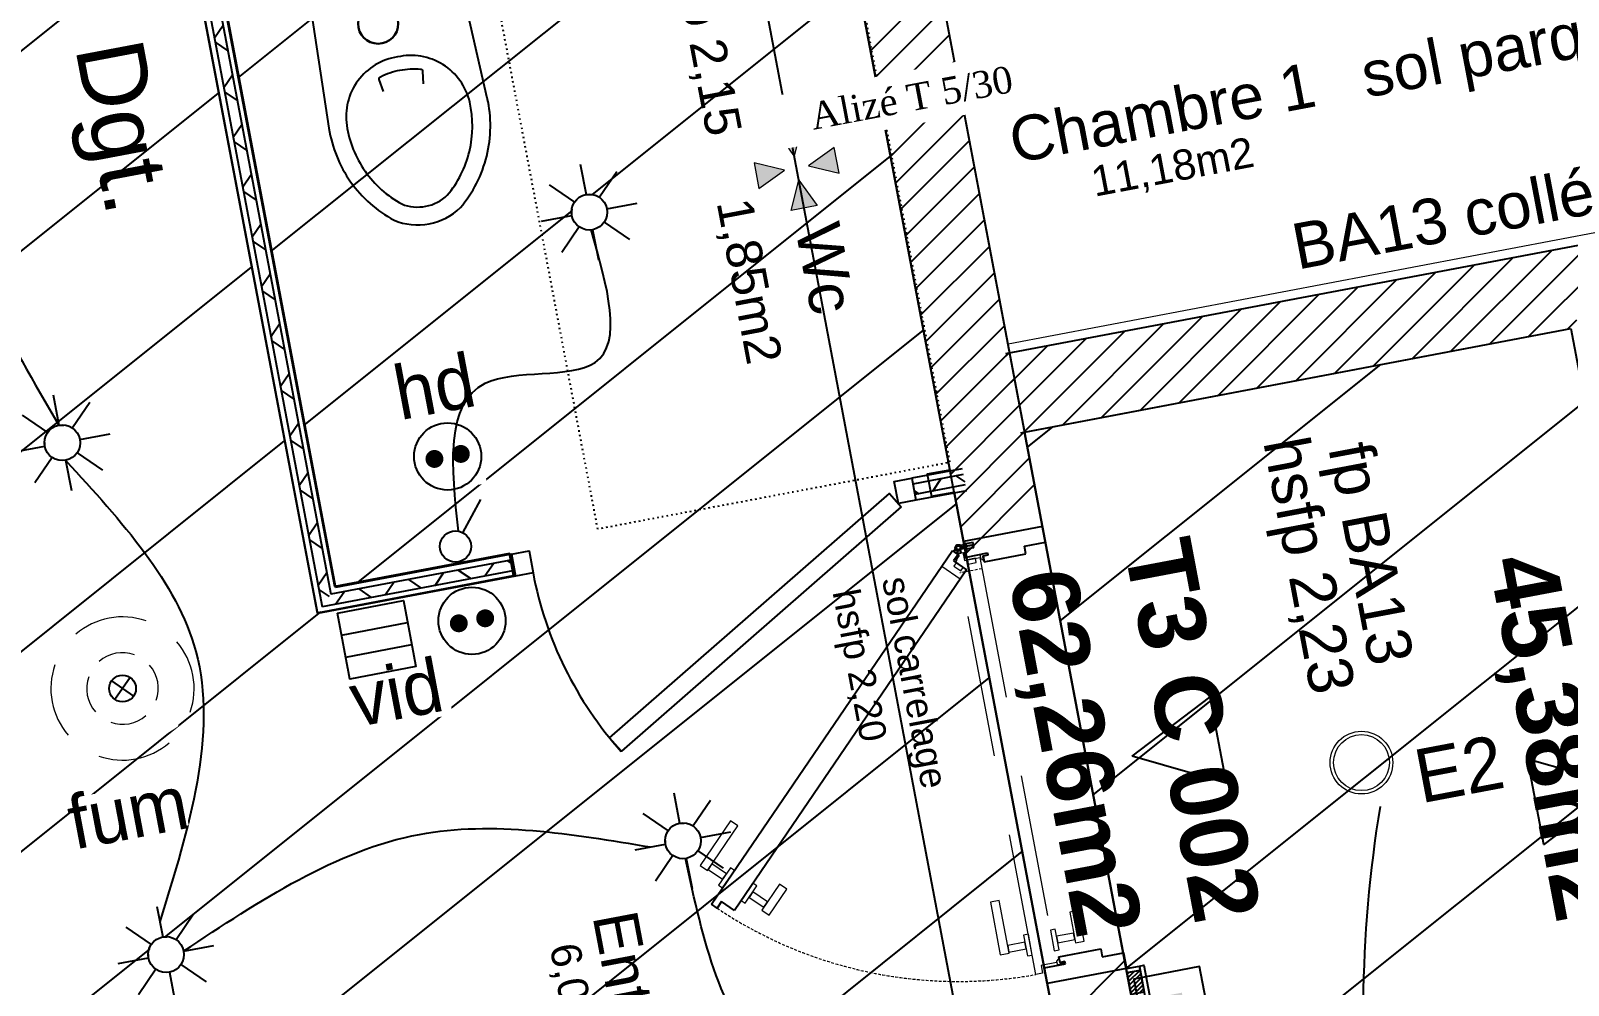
# Model space of a CAD drawing. Header units: centimetres. Extents: x 197412 to 267601, y -375791 to -305433.
# Drawn here: x 212352 to 215787, y -326434 to -324302 of the extents above; entities that cross this region are included whole.
import ezdxf

# ---------------------------------------------------------------- set-up
doc = ezdxf.new("R2010")
doc.units = ezdxf.units.CM
doc.linetypes.add('Style de ligne -16', pattern=[0.192476, 0.123031, -0.069444])
doc.linetypes.add('Style de ligne -5', pattern=[0.20828, 0.069425, -0.138855])
doc.layers.add('3-BAT C-Niveau 0', color=250, linetype='Continuous')
doc.layers.add('prlm-VMC', color=62, linetype='Continuous')
for name, color, linetype, lineweight in [('prlm-ELEC-CFA', 1, 'Continuous', 25), ('prlm-ELEC-CFO', 1, 'Continuous', 25), ('prlm-ELEC-SSI', 6, 'Continuous', 25)]:
    doc.layers.add(name, color=color, linetype=linetype, lineweight=lineweight)
doc.styles.add('Geneva (bold)', font='arialbd.ttf')
doc.styles.add('Helvetica', font='arial.ttf')
doc.styles.add('prlm-elec-cfa', font='comic.ttf', dxfattribs={"height": 12})
doc.styles.add('prlm-elec-cfo', font='comic.ttf', dxfattribs={"height": 12})
doc.styles.add('prlm-elec-ssi', font='comic.ttf', dxfattribs={"height": 12})
doc.styles.add('prlm-vmc', font='pala.ttf', dxfattribs={"height": 14})
pattern_1 = [(218.65981, (82441.66, 127994.64), (-199.24783, 287.75041), [])]
pattern_2 = [(45, (0, 0), (0, -1), [])]

# ---------------------------------------------------------------- blocks, each defined once
blk = doc.blocks.new('Groupe-449-1')
at = {"linetype": 'Continuous'}
h = blk.add_hatch(dxfattribs=at)
h.set_pattern_fill('BOIS 45', color=256, style=0, pattern_type=2)
h.set_pattern_definition(pattern_2)
h.paths.add_polyline_path([(13236.84, -45444.9), (13235.91, -45439.99), (13238.85, -45439.43), (13239.79, -45444.34)])
h = blk.add_hatch(dxfattribs=at)
h.set_pattern_fill('BOIS 45', color=256, style=0, pattern_type=2)
h.set_pattern_definition(pattern_2)
h.paths.add_polyline_path([(13248.04, -45504.08), (13247.11, -45499.16), (13250.06, -45498.6), (13250.99, -45503.52)])
at = {"linetype": 'Continuous', "flags": 128}
for points in [[(13235.98, -45440.07), (13235.79, -45439.09), (13238.69, -45438.54), (13238.87, -45439.53)], [(13236.84, -45444.9), (13235.91, -45439.99), (13238.85, -45439.43), (13239.79, -45444.34)], [(13252.16, -45504.31), (13251.18, -45504.5), (13238.69, -45438.54), (13239.67, -45438.36)], [(13248.04, -45504.08), (13247.11, -45499.16), (13250.06, -45498.6), (13250.99, -45503.52)], [(13248.29, -45505.05), (13248.1, -45504.07), (13250.99, -45503.52), (13251.18, -45504.5)]]:
    blk.add_lwpolyline(points, close=True, dxfattribs=at)
blk = doc.blocks.new('xi.lumE')
at = {"layer": 'prlm-ELEC-CFO', "color": 0, "linetype": 'ByBlock', "lineweight": 13}
for radius in [7, 6.25]:
    blk.add_circle((0, 0), radius, dxfattribs=at)
blk = doc.blocks.new('xi.PCHD')
at = {"color": 0, "lineweight": 5}
blk.add_wipeout([(-7.5, -7.5), (7.5, -7.5), (7.5, 7.5), (-7.5, 7.5)], dxfattribs=at).dxf.layer = 'prlm-ELEC-CFO'
at = {"layer": 'prlm-ELEC-CFO', "color": 0, "linetype": 'ByBlock', "lineweight": 5, "const_width": 2}
for points in [[(-4, 0, 1), (-2, 0, 1)], [(2, 0, 1), (4, 0, 1)]]:
    blk.add_lwpolyline(points, format="xyb", close=True, dxfattribs=at)
at = {"layer": 'prlm-ELEC-CFO', "color": 0, "linetype": 'ByBlock', "lineweight": -2}
blk.add_circle((0, 0), 7.5, dxfattribs=at)
blk = doc.blocks.new('xi.SA')
at = {"layer": 'prlm-ELEC-CFO', "color": 0}
blk.add_lwpolyline([(0.2, -1.28), (5.5, 5.28)], dxfattribs=at)
blk.add_circle((-2, -4), 3.5, dxfattribs=at)
blk = doc.blocks.new('xi.SPOT')
at = {"color": 0, "lineweight": 5}
blk.add_wipeout([(-4, 0), (-2.83, -2.83), (0, -4), (2.83, -2.83), (4, 0), (2.83, 2.83), (0, 4), (-2.83, 2.83)], dxfattribs=at).dxf.layer = 'prlm-ELEC-CFO'
at = {"layer": 'prlm-ELEC-CFO', "color": 0, "linetype": 'ByBlock', "lineweight": -2, "flags": 128}
for points in [[(0, 10.88), (0, 4)], [(-7.69, 7.69), (-2.83, 2.83)], [(7.69, 7.69), (2.83, 2.83)], [(-10.88, 0), (-4, 0)], [(4, 0), (10.88, 0)], [(-2.83, -2.83), (-7.69, -7.69)], [(2.83, -2.83), (7.69, -7.69)], [(0, -4), (0, -10.88)]]:
    blk.add_lwpolyline(points, dxfattribs=at)
at = {"layer": 'prlm-ELEC-CFO', "color": 0, "linetype": 'ByBlock', "lineweight": -2}
blk.add_circle((0, 0), 4, dxfattribs=at)
blk = doc.blocks.new('xi.PC')
at = {"color": 0, "lineweight": 5}
blk.add_wipeout([(-7.5, -7.5), (7.5, -7.5), (7.5, 7.5), (-7.5, 7.5)], dxfattribs=at).dxf.layer = 'prlm-ELEC-CFO'
at = {"layer": 'prlm-ELEC-CFO', "color": 0, "linetype": 'ByBlock', "lineweight": 5, "const_width": 2}
for points in [[(-4, 0, 1), (-2, 0, 1)], [(2, 0, 1), (4, 0, 1)]]:
    blk.add_lwpolyline(points, format="xyb", close=True, dxfattribs=at)
at = {"layer": 'prlm-ELEC-CFO', "color": 0, "linetype": 'ByBlock', "lineweight": -2}
blk.add_circle((0, 0), 7.5, dxfattribs=at)
blk = doc.blocks.new('xi.BSO')
at = {"layer": 'prlm-ELEC-CFO', "lineweight": 5}
blk.add_hatch(color=0, dxfattribs=at).paths.add_polyline_path([(-2.5, -2.5), (2.5, -2.5), (2.5, 2.5), (-2.5, 2.5)])
at = {"layer": 'prlm-ELEC-CFO', "color": 0, "flags": 128}
blk.add_lwpolyline([(-7.5, -7.5), (7.5, -7.5), (7.5, 7.5), (-7.5, 7.5)], close=True, dxfattribs=at)
blk = doc.blocks.new('xi.fum')
at = {"color": 0}
blk.add_wipeout([(-10.61, -10.61), (-15, 0), (-10.61, 10.61), (0, 15), (10.61, 10.61), (15, 0), (10.61, -10.61), (0, -15)], dxfattribs=at).dxf.layer = 'prlm-ELEC-SSI'
at = {"layer": 'prlm-ELEC-SSI', "color": 0}
for points in [[(-2.12, 2.12), (2.12, -2.12)], [(2.12, 2.12), (-2.12, -2.12)]]:
    blk.add_lwpolyline(points, dxfattribs=at)
blk.add_circle((0, 0), 3, dxfattribs=at)
at = {"layer": 'prlm-ELEC-SSI', "color": 0, "lineweight": 13}
for radius, start, end in [(16, 60, 120), (16, 150, 210), (8, 60, 120), (16, 330, 30), (8, 150, 210), (8, 330, 30), (8, 240, 300), (16, 240, 300)]:
    blk.add_arc((0, 0), radius, start, end, dxfattribs=at)
blk = doc.blocks.new('xi.bep')
at = {"layer": 'prlm-VMC', "linetype": 'ByBlock', "lineweight": 5}
h = blk.add_hatch(color=0, dxfattribs=at)
h.paths.add_polyline_path([(0, 2.74), (2.92, 9.1), (-2.92, 9.1)])
h.paths.add_polyline_path([(9.1, -2.92), (9.1, 2.92), (2.74, 0)])
h.paths.add_polyline_path([(2.92, -9.1), (0, -2.74), (-2.92, -9.1)])
h.paths.add_polyline_path([(-9.1, -2.92), (-2.74, 0), (-9.1, 2.92)])
at = {"layer": 'prlm-VMC', "color": 0, "linetype": 'ByBlock', "lineweight": 5, "flags": 128}
for points in [[(2.92, 9.1), (-2.92, 9.1), (0, 2.74)], [(-9.1, -2.92), (-9.1, 2.92), (-2.74, 0)], [(9.1, 2.92), (9.1, -2.92), (2.74, 0)], [(-2.92, -9.1), (2.92, -9.1), (0, -2.74)]]:
    blk.add_lwpolyline(points, close=True, dxfattribs=at)
blk = doc.blocks.new('xi.VID')
at = {"layer": 'prlm-ELEC-CFA', "color": 0, "linetype": 'ByBlock', "lineweight": -2, "flags": 128}
blk.add_lwpolyline([(-7.5, 7.5), (7.5, 7.5), (7.5, -7.5), (-7.5, -7.5)], close=True, dxfattribs=at)
at = {"layer": 'prlm-ELEC-CFA', "color": 0}
for points in [[(-7.5, 2.5), (7.5, 2.5)], [(-7.5, -2.5), (7.5, -2.5)]]:
    blk.add_lwpolyline(points, dxfattribs=at)

msp = doc.modelspace()

# ---------------------------------------------------------------- hatches: boundary and pattern name
at = {"linetype": 'Continuous'}
h = msp.add_hatch(dxfattribs=at)
h.set_pattern_fill('02_ISOLANT', color=256, scale=10, angle=-79.2719, style=0, pattern_type=2)
h.set_pattern_definition([(325.728125, (82441.66, 127994.64), (45.049638, 66.109985), []), (55.728125, (82441.66, 127994.64), (66.109985, -45.049638), [])])
h.paths.add_polyline_path([(212698.8, -323850.4), (212668.9, -323821.9), (213003.6, -325588.2), (213022.7, -325560.2)])
h = msp.add_hatch(dxfattribs=at)
h.set_pattern_fill('02_ISOLANT', color=256, scale=10, angle=-169.2764, style=0, pattern_type=2)
h.set_pattern_definition([(235.723595, (82441.66, 127994.64), (66.106423, -45.054865), []), (325.723595, (82441.66, 127994.64), (-45.054865, -66.106423), [])])
h.paths.add_polyline_path([(214439.9, -325316.2), (214435.4, -325292.7), (214322.7, -325314), (214327.2, -325337.6)])
h = msp.add_hatch(dxfattribs=at)
h.set_pattern_fill('02_ISOLANT', color=256, scale=10, angle=-169.2764, style=0, pattern_type=2)
h.set_pattern_definition([(235.723595, (82441.66, 127994.64), (66.106423, -45.054865), []), (325.723595, (82441.66, 127994.64), (-45.054865, -66.106423), [])])
h.paths.add_polyline_path([(213433.1, -325506.9), (213428.6, -325483.3), (213022.7, -325560.2), (213003.6, -325588.2)])
at = {"layer": '3-BAT C-Niveau 0'}
h = msp.add_hatch(dxfattribs=at)
h.set_pattern_fill('BA 13', color=9, scale=10, style=0, pattern_type=2)
h.set_pattern_definition(pattern_1)
h.paths.add_polyline_path([(211203.2, -325402.1), (211212.5, -325451.3), (211525.6, -325392), (211637.1, -325980.6), (210821.9, -326135.8), (210577.7, -324846.1), (211787.2, -324617), (211591.9, -323585.6), (212574.7, -323399.5), (212991.9, -325601.4), (213430.9, -325518.2), (213421.6, -325469.1), (213031.7, -325542.9), (212786.1, -324247), (214160.1, -323986.8), (214405.5, -325282.8), (214355, -325292.3), (214364.3, -325341.4), (214414.9, -325331.9), (215077.6, -328831.6), (212671.7, -329287.5), (211911.4, -325268)])
h = msp.add_hatch(dxfattribs=at)
h.set_pattern_fill('MURS MACONNERIE-2', color=256, scale=10, style=0, pattern_type=2)
h.set_pattern_definition([(45, (82627.55, 127994.637), (-31.2347524, 39.0434405), [])])
h.paths.add_polyline_path([(214530.1, -325022.7), (214563.6, -325199.6), (215792.3, -324966.9), (215935.6, -324756.6)])
h = msp.add_hatch(dxfattribs=at)
h.set_pattern_fill('BA 13', color=6, scale=10, style=0, pattern_type=2)
h.set_pattern_definition(pattern_1)
h.paths.add_polyline_path([(215792.3, -324966.9), (216143.6, -326822.4), (214923.6, -327053.5), (214572.2, -325198)])

# ---------------------------------------------------------------- linework, layer by layer
at = {"linetype": 'Continuous', "lineweight": 25}
for p, q in [((212652.8, -323806.4), (212993.2, -325603.4)), ((212714.9, -323865.9), (213033.1, -325545)), ((214433, -325279.9), (214320.3, -325301.2)), ((214320.3, -325301.2), (214329.6, -325350.4)), ((214442.3, -325329), (214329.6, -325350.4)), ((213426.2, -325470.6), (213033.1, -325545)), ((213426.2, -325470.6), (213435.5, -325519.7)), ((213435.5, -325519.7), (212993.2, -325603.4))]:
    msp.add_line(p, q, dxfattribs=at)
at = {"linetype": 'Continuous'}
for p, q in [((212668.9, -323821.9), (213003.6, -325588.2)), ((212668.9, -323821.9), (213003.6, -325588.2)), ((212698.8, -323850.4), (213022.7, -325560.2)), ((212698.8, -323850.4), (213022.7, -325560.2)), ((212714.9, -323865.9), (213033.1, -325545)), ((214435.4, -325292.7), (214322.7, -325314)), ((214435.4, -325292.7), (214322.7, -325314)), ((214439.9, -325316.2), (214327.2, -325337.6)), ((214439.9, -325316.2), (214327.2, -325337.6)), ((214442.3, -325329), (214329.6, -325350.4)), ((214612.6, -325408.6), (214435.7, -325442.1)), ((214619.2, -325443.6), (214612.6, -325408.6)), ((214441.5, -325453.2), (214432.9, -325454.8)), ((214435.7, -325442.1), (214442.3, -325477.1)), ((214440.2, -325446.2), (214436.6, -325446.9)), ((214436.6, -325446.9), (214440.4, -325466.7)), ((214444, -325466), (214440.2, -325446.2)), ((214457.1, -325444.4), (214440.5, -325447.6)), ((214440.5, -325447.6), (214441.5, -325453.2)), ((214441.5, -325453.2), (214458.2, -325450)), ((214458.2, -325450), (214441.5, -325453.2)), ((214441.5, -325453.2), (214442.6, -325458.8)), ((214442.6, -325458.8), (214459.2, -325455.6)), ((214458.2, -325450), (214457.1, -325444.4)), ((214459.2, -325455.6), (214458.2, -325450)), ((214572, -325452.5), (214619.2, -325443.6)), ((214575.4, -325470.2), (214572, -325452.5)), ((213428.6, -325483.3), (213022.7, -325560.2)), ((213428.6, -325483.3), (213022.7, -325560.2)), ((214411.5, -325462.7), (214423.8, -325471.2)), ((214423.8, -325471.2), (214413.8, -325485.9)), ((214413.8, -325485.9), (214442.7, -325505.6)), ((214440.4, -325466.7), (214444, -325466)), ((214442.3, -325477.1), (214489.6, -325468.1)), ((214490.5, -325473), (214479.6, -325475.1)), ((214479.6, -325475.1), (214482, -325487.9)), ((214482, -325487.9), (214575.4, -325470.2)), ((214489.6, -325468.1), (214490.5, -325473)), ((213435.5, -325519.7), (212993.2, -325603.4)), ((213433.1, -325506.9), (213003.6, -325588.2)), ((213433.1, -325506.9), (213003.6, -325588.2)), ((214649.1, -326370.2), (214742.5, -326352.5)), ((214651.6, -326383), (214649.1, -326370.2)), ((214662.4, -326380.9), (214651.6, -326383)), ((214663.4, -326385.8), (214662.4, -326380.9)), ((214742.5, -326352.5), (214745.8, -326370.2)), ((214745.8, -326370.2), (214793, -326361.3)), ((214793, -326361.3), (214799.6, -326396.3)), ((214616.1, -326394.8), (214663.4, -326385.8)), ((214622.8, -326429.8), (214616.1, -326394.8)), ((214799.6, -326396.3), (214622.8, -326429.8))]:
    msp.add_line(p, q, dxfattribs=at)
at = {"linetype": 'Continuous', "lineweight": 18}
for p, q in [((216523.2, -324624.9), (214535.4, -325001.4)), ((214419.5, -325489.8), (214414.2, -325497.5)), ((214419.8, -325478.9), (214418.8, -325486.4)), ((214418.8, -325486.4), (214420, -325486.8)), ((214434.9, -325500.2), (214419.5, -325489.8)), ((214424.3, -325472.3), (214419.8, -325478.9)), ((214420, -325486.7), (214421.8, -325480.9)), ((214421.8, -325480.9), (214426.7, -325473.8)), ((214426.7, -325473.8), (214424.3, -325472.3)), ((214474, -325471.8), (214472.9, -325473.5)), ((214472.9, -325473.5), (214474.1, -325480.2)), ((214488.7, -325469.1), (214474, -325471.8)), ((214474.1, -325480.2), (214479.1, -325483.5)), ((214478.5, -325474.2), (214489.3, -325472.2)), ((214480.2, -325483.3), (214478.5, -325474.2)), ((214479.1, -325483.5), (214480.2, -325483.3)), ((214489.3, -325472.2), (214488.7, -325469.1)), ((214428.4, -325526.6), (214387.1, -325498.4)), ((214414.2, -325497.5), (214429.6, -325508)), ((214429.6, -325508), (214434.9, -325500.2)), ((213974.6, -326211.8), (213965.6, -326205.7)), ((214024.7, -326207.8), (213985.3, -326265.6)), ((214041.2, -326219.1), (214024.7, -326207.8)), ((213965.6, -326225), (213957.2, -326237.4)), ((213957.2, -326237.4), (213989.5, -326259.4)), ((213997.9, -326247), (213965.6, -326225)), ((213989.5, -326259.4), (213997.9, -326247)), ((214001.8, -326276.9), (214041.2, -326219.1)), ((213985.3, -326265.6), (214001.8, -326276.9)), ((214644.6, -326380.2), (214648, -326375.3)), ((214645.9, -326386.9), (214644.6, -326380.2)), ((214662.2, -326385.2), (214647.5, -326388)), ((214648, -326375.3), (214649.1, -326375.1)), ((214649.1, -326375.1), (214650.8, -326384.2)), ((214650.8, -326384.2), (214661.6, -326382.1)), ((214661.6, -326382.1), (214662.2, -326385.2)), ((214647.5, -326388), (214645.9, -326386.9))]:
    msp.add_line(p, q, dxfattribs=at)
at = {"linetype": 'Style de ligne -16', "lineweight": 18, "ltscale": 2580.64}
for p, q in [((214419.7, -325470), (214434.4, -325467.2)), ((214597.6, -326409.6), (214419.7, -325470)), ((214434.4, -325467.2), (214437.8, -325484.7)), ((214438.3, -325467.1), (214435.5, -325467.6)), ((214435.5, -325467.6), (214437, -325475.5)), ((214437, -325475.5), (214441.6, -325481.5)), ((214437.8, -325484.7), (214472.1, -325478.2)), ((214439.9, -325475.6), (214438.3, -325467.1)), ((214442.7, -325480.9), (214439.9, -325475.6)), ((214441.6, -325481.5), (214442.7, -325480.9)), ((214462.8, -325480), (214444.5, -325483.4)), ((214444.5, -325483.4), (214446.2, -325492.7)), ((214446.2, -325492.7), (214464.5, -325489.2)), ((214464.5, -325489.2), (214462.8, -325480)), ((214472.1, -325478.2), (214643.5, -326382.8)), ((214515.4, -326244.2), (214495.8, -326247.9)), ((214495.8, -326247.9), (214518.1, -326365.8)), ((214537.8, -326362.1), (214515.4, -326244.2)), ((214692.7, -326266.6), (214673, -326270.3)), ((214673, -326270.3), (214686.1, -326339.1)), ((214705.7, -326335.4), (214692.7, -326266.6)), ((214640.5, -326308.6), (214629.8, -326310.6)), ((214629.8, -326310.6), (214638.5, -326356.8)), ((214649.2, -326354.7), (214640.5, -326308.6)), ((214681.9, -326317), (214643.4, -326324.3)), ((214684.7, -326331.7), (214681.9, -326317)), ((214572.9, -326337.6), (214534.5, -326344.9)), ((214534.5, -326344.9), (214537.3, -326359.7)), ((214580.7, -326319.9), (214570, -326321.9)), ((214570, -326321.9), (214578.7, -326368.1)), ((214575.7, -326352.4), (214572.9, -326337.6)), ((214589.4, -326366.1), (214580.7, -326319.9)), ((214643.4, -326324.3), (214646.2, -326339)), ((214646.2, -326339), (214684.7, -326331.7)), ((214686.1, -326339.1), (214705.7, -326335.4)), ((214518.1, -326365.8), (214537.8, -326362.1)), ((214537.3, -326359.7), (214575.7, -326352.4)), ((214578.7, -326368.1), (214589.4, -326366.1)), ((214643.5, -326382.8), (214609.1, -326389.3)), ((214638.5, -326356.8), (214649.2, -326354.7)), ((214612.4, -326406.8), (214597.6, -326409.6)), ((214609.1, -326389.3), (214612.4, -326406.8))]:
    msp.add_line(p, q, dxfattribs=at)
at = {"linetype": 'Style de ligne -16', "lineweight": 18, "ltscale": 50.8}
msp.add_line((214476.9, -325503.2), (214427.7, -325512.5), dxfattribs=at)
at = {"linetype": 'Style de ligne -5', "ltscale": 50.8, "flags": 128}
msp.add_lwpolyline([(213377, -324137.4), (214163, -323988.6), (214404.9, -325265.9), (213618.9, -325414.7)], close=True, dxfattribs=at)
at = {"linetype": 'Continuous', "flags": 128}
for points in [[(213303.4, -324151.3), (212972.2, -324214.2), (213018.5, -324519.2, 0.116334), (213067, -324639.1, 0.116144), (213163.9, -324724.6, 0.147727), (213242.3, -324732.9, 0.147725), (213312.1, -324696.5), (213312.1, -324696.5, 0.11673), (213370.9, -324581.4, 0.115952), (213372.2, -324452.1)], [(213171.5, -324360), (213171.4, -324360, 0.197992), (213083.2, -324413.2, 0.198081), (213058.2, -324513.2, 0.114919), (213099.2, -324615.1), (213099.3, -324615.2, 0.115526), (213181.1, -324688.5, 0.142778), (213234.9, -324693.6, 0.142778), (213282.9, -324669.1, 0.114832), (213332.2, -324571.1), (213332.3, -324570.9, 0.115368), (213333, -324461, 0.198081), (213273.1, -324377.1, 0.198023), (213171.5, -324360)], [(214437.2, -325450.2), (214429.4, -325451.7, -0.143165), (214431.1, -325455.1, -0.143165), (214430.7, -325459), (214438.6, -325457.5)], [(214420.4, -325468.8), (214424.2, -325463.3, -0.143165), (214420.5, -325462.1, -0.143165), (214418, -325459.1), (214414.3, -325464.7)], [(214430.3, -325468), (214429.1, -325461.4, -0.143165), (214425.6, -325463.2, -0.143165), (214421.8, -325462.8), (214423, -325469.4)]]:
    msp.add_lwpolyline(points, format="xyb", close=True, dxfattribs=at)
msp.add_lwpolyline([(213140.3, -324437), (213130.8, -324410.5, -0.192032), (213130.9, -324406.9), (213131, -324406.9), (213131, -324406.9, -0.187463), (213133.3, -324404.3, -0.069687), (213177, -324389.5), (213177.1, -324389.5, -0.069688), (213223.2, -324387.2, -0.17618), (213226.4, -324388.7), (213226.5, -324388.7, -0.18073), (213227.8, -324392), (213227.8, -324392.1), (213228.8, -324420.3)], format="xyb", dxfattribs=at)
for points in [[(214329.6, -325350.4), (214290.3, -325357.8), (214281, -325308.7), (214320.3, -325301.2)], [(214296.9, -325365.3), (213671.6, -325911.1), (213645.3, -325881), (214270.6, -325335.2)], [(213474.8, -325512.2), (213435.5, -325519.7), (213426.2, -325470.6), (213465.5, -325463.1)]]:
    msp.add_lwpolyline(points, close=True, dxfattribs=at)
at = {"linetype": 'Continuous'}
for radius in [6.89, 4.29]:
    msp.add_circle((214424.4, -325456.4), radius, dxfattribs=at)
msp.add_arc((214290.3, -325357.8), 830.5, 190.7236, 221.8067, dxfattribs=at)
at = {"linetype": 'Style de ligne -16', "lineweight": 18, "ltscale": 50.8}
msp.add_arc((214424.4, -325456.4), 968.8, 236.1908, 280.3037, dxfattribs=at)
at = {"layer": '3-BAT C-Niveau 0'}
for p, q in [((215731.3, -331316), (213863.3, -321452.3)), ((214582.8, -325251.2), (213863.3, -321452.3)), ((215554.4, -331349.5), (213686.5, -321485.8)), ((215040.4, -328635.4), (213911.1, -322672.1)), ((214228.2, -324346.2), (214382.2, -324192.2)), ((214239.4, -324405.3), (214393.4, -324251.3)), ((214250.6, -324464.4), (214404.6, -324310.4)), ((214261.7, -324523.5), (214415.8, -324369.5)), ((214272.9, -324582.6), (214427, -324428.6)), ((214284.1, -324641.7), (214438.2, -324487.7)), ((214295.3, -324700.8), (214449.3, -324546.7)), ((214306.5, -324759.9), (214460.5, -324605.8)), ((214317.7, -324818.9), (214471.7, -324664.9)), ((214328.9, -324878), (214482.9, -324724)), ((214530.1, -325022.7), (215935.6, -324756.6)), ((214530.1, -325022.7), (215935.6, -324756.6)), ((214340.1, -324937.1), (214494.1, -324783.1)), ((214351.3, -324996.2), (214505.3, -324842.2)), ((214362.5, -325055.3), (214516.5, -324901.3)), ((214373.6, -325114.4), (214527.7, -324960.4)), ((214563.6, -325199.6), (215792.3, -324966.9)), ((214563.6, -325199.6), (215792.3, -324966.9)), ((214384.8, -325173.5), (214538.9, -325019.4)), ((214396, -325232.6), (214550.1, -325078.5)), ((214407.2, -325291.7), (214561.2, -325137.6)), ((214418.4, -325350.7), (214572.4, -325196.7)), ((214429.6, -325409.8), (214583.6, -325255.8)), ((214440.8, -325468.9), (214594.8, -325314.9)), ((215731.3, -331316), (214616.3, -325428.1)), ((214642.2, -326532.5), (214796.2, -326378.5))]:
    msp.add_line(p, q, dxfattribs=at)
at = {"layer": '3-BAT C-Niveau 0', "ltscale": 50.8, "flags": 128}
for points in [[(211203.2, -325402.1), (211212.5, -325451.3), (211525.6, -325392), (211637.1, -325980.6), (210821.9, -326135.8), (210577.7, -324846.1), (211787.2, -324617), (211591.9, -323585.6), (212574.7, -323399.5), (212991.9, -325601.4), (213430.9, -325518.2), (213421.6, -325469.1), (213031.7, -325542.9), (212786.1, -324247), (214160.1, -323986.8), (214405.5, -325282.8), (214355, -325292.3), (214364.3, -325341.4), (214414.9, -325331.9), (215077.6, -328831.6), (212671.7, -329287.5), (211911.4, -325268)], [(215792.3, -324966.9), (216143.6, -326822.4), (214923.6, -327053.5), (214572.2, -325198)]]:
    msp.add_lwpolyline(points, close=True, dxfattribs=at)
at = {"layer": '3-BAT C-Niveau 0', "flags": 128}
for points in [[(214812.9, -325922.3), (214986.4, -325790.4), (215022.6, -325982)], [(215905.5, -325987.5), (215731.9, -326119.4), (215695.8, -325927.8)]]:
    msp.add_lwpolyline(points, close=True, dxfattribs=at)
at = {"layer": 'prlm-ELEC-CFO', "lineweight": 30}
msp.add_circle((213128.4, -324285.4), 45, dxfattribs=at)
at = {"layer": 'prlm-ELEC-CFO'}
for points in [[(212214.8, -324069.4), (212164.6, -324598), (212415.5, -325182.5)], [(212430.3, -325261.1), (212721.1, -325687.8), (212640.7, -326291.9)], [(212693.9, -326357.6), (213220.8, -326096.6), (213736.2, -326124.8)], [(214516.1, -326592), (214005.1, -326593), (213814.9, -326150.6)]]:
    msp.add_spline(points, degree=3, dxfattribs=at)

# ---------------------------------------------------------------- block references
at = {"layer": '3-BAT C-Niveau 0', "xscale": 10, "yscale": 10, "zscale": 10}
msp.add_blockref('Groupe-449-1', (82441.7, 127994.6), dxfattribs=at)
at = {"layer": 'prlm-ELEC-CFO', "xscale": 10, "yscale": 10, "zscale": 10, "rotation": 10.72360141139323}
for name, p in [('xi.lumE', (215324.8, -325936.4)), ('xi.BSO', (214903.6, -326479.5))]:
    msp.add_blockref(name, p, dxfattribs=at)
at = {"layer": 'prlm-VMC', "xscale": 10, "yscale": 10, "zscale": 10, "rotation": 280.7236014113927}
msp.add_blockref('xi.bep', (214063, -324608.1), dxfattribs=at)

# ---------------------------------------------------------------- texts
at = {"style": 'Helvetica'}
for s, height, p in [('hsfp 2,15', 80, (213778.1, -324089.8)), ('1,85m2', 80, (213884.2, -324684.9)), ('Wc', 100, (214059.6, -324742.4)), ('sol carrelage', 60, (214253.8, -325527)), ('hsfp 2,20', 60, (214143, -325555))]:
    msp.add_text(s, height=height, rotation=280.7236, dxfattribs=at).set_placement(p)
at = {"attachment_point": 2, "line_spacing_factor": 0.834288, "style": 'Helvetica'}
for s, insert, char_height, rotation in [('sol parquet', (215659.2, -324287.3), 100.872, 10.7236), ('Dgt.', (212636.1, -324501.8), 151.31, 280.7236), ('Chambre 1\\P{\\H0.6752x;11,18m2}\\P', (214870.4, -324435.3), 100, 10.7236), ('BA13 collé\\P', (215497.8, -324671.5), 102.17, 10.7236), ('Entrée\\P{\\H0.6752x;6,04m2}\\P', (213743.5, -326462.9), 100, 280.7236)]:
    msp.add_mtext(s, dxfattribs=dict(at, insert=insert, char_height=char_height, rotation=rotation))
at = {"layer": '3-BAT C-Niveau 0', "rotation": 280.7236}
for s, insert, char_height, attachment_point, line_spacing_factor, style in [('\\Pfp BA13\\Phsfp 2,23\\P', (215533.8, -325433.6), 100.87, 2, 0.834288, 'Helvetica'), ('T2 C 003\\P45,38m2', (215872.6, -325856.4), 150, 5, 1.060906, 'Geneva (bold)'), ('T3 C 002\\P62,26m2', (214800.9, -325891.5), 150, 5, 1.060906, 'Geneva (bold)')]:
    msp.add_mtext(s, dxfattribs=dict(at, insert=insert, char_height=char_height, attachment_point=attachment_point, line_spacing_factor=line_spacing_factor, style=style))

# ---------------------------------------------------------------- next in the draw order: block references
at = {"layer": 'prlm-ELEC-CFO', "xscale": 10, "yscale": 10, "zscale": 10, "rotation": 10.72360141139323}
for name, p in [('xi.SPOT', (212422.9, -325221.8)), ('xi.PC', (213338, -325619.6)), ('xi.SPOT', (213809.3, -326111)), ('xi.SPOT', (212654.6, -326365))]:
    msp.add_blockref(name, p, dxfattribs=at)

# ---------------------------------------------------------------- next in the draw order: texts
at = {"layer": 'prlm-ELEC-CFO', "char_height": 120, "rotation": 10.7236, "line_spacing_factor": 0.8, "style": 'prlm-elec-cfo', "bg_fill": 3, "bg_fill_color": 256, "bg_fill_transparency": 0}
for s, insert, attachment_point, box_fill_scale in [('hd', (213254.1, -325096.9), 5, 1.1), ('E2', (215531.7, -325891.4), 2, 0.95)]:
    msp.add_mtext(s, dxfattribs=dict(at, insert=insert, attachment_point=attachment_point, box_fill_scale=box_fill_scale))
at = {"layer": 'prlm-ELEC-SSI', "insert": (212558.4, -325988.1), "char_height": 120, "attachment_point": 2, "rotation": 10.7236, "line_spacing_factor": 0.8, "style": 'prlm-elec-ssi', "bg_fill": 3, "box_fill_scale": 0.95, "bg_fill_color": 256, "bg_fill_transparency": 0}
msp.add_mtext('fum', dxfattribs=at)

# ---------------------------------------------------------------- next in the draw order: linework, layer by layer
at = {"linetype": 'Continuous'}
for p, q in [((213872.9, -326252.9), (214411.5, -325462.7)), ((214442.7, -325505.6), (213924.2, -326266.4)), ((213895.3, -326246.7), (213885.3, -326261.4)), ((213924.2, -326266.4), (213895.3, -326246.7)), ((213885.3, -326261.4), (213872.9, -326252.9))]:
    msp.add_line(p, q, dxfattribs=at)
at = {"linetype": 'Continuous', "lineweight": 18}
for p, q in [((213915.2, -326066.6), (213847.6, -326165.8)), ((213931.7, -326077.9), (213915.2, -326066.6)), ((213864.1, -326177), (213931.7, -326077.9)), ((213847.6, -326165.8), (213864.1, -326177)), ((213874, -326162.6), (213865.5, -326175)), ((213865.5, -326175), (213897.9, -326197)), ((213906.3, -326184.6), (213874, -326162.6)), ((213915.3, -326171.4), (213888.9, -326210.2)), ((213897.8, -326216.3), (213924.3, -326177.5)), ((213924.3, -326177.5), (213915.3, -326171.4)), ((213888.9, -326210.2), (213897.8, -326216.3)), ((213897.9, -326197), (213906.3, -326184.6)), ((213965.6, -326205.7), (213939.2, -326244.5)), ((213948.1, -326250.6), (213974.6, -326211.8)), ((213939.2, -326244.5), (213948.1, -326250.6))]:
    msp.add_line(p, q, dxfattribs=at)
at = {"layer": 'prlm-ELEC-CFO'}
msp.add_arc((218205, -326500.4), 2876.7, 170.6791, 205.4552, dxfattribs=at)

# ---------------------------------------------------------------- next in the draw order: block references
at = {"layer": 'prlm-ELEC-CFO', "xscale": 10, "yscale": 10, "zscale": 10, "rotation": 10.72360141139323}
msp.add_blockref('xi.PCHD', (213283.6, -325252.4), dxfattribs=at)
at = {"layer": 'prlm-ELEC-SSI', "xscale": 10, "yscale": 10, "zscale": 10, "rotation": 10.72360141139323}
msp.add_blockref('xi.fum', (212557.4, -325770.8), dxfattribs=at)

# ---------------------------------------------------------------- next in the draw order: texts
at = {"layer": 'prlm-ELEC-CFA', "insert": (213168.9, -325780.3), "char_height": 120, "attachment_point": 5, "rotation": 10.7236, "line_spacing_factor": 0.8, "style": 'prlm-elec-cfa', "bg_fill": 3, "box_fill_scale": 1.1, "bg_fill_color": 256, "bg_fill_transparency": 0}
msp.add_mtext('vid', dxfattribs=at)

# ---------------------------------------------------------------- next in the draw order: linework, layer by layer
at = {"layer": 'prlm-ELEC-CFO'}
msp.add_spline([(213307.5, -325419.1), (213367.2, -325089.1), (213612.8, -325042.6), (213604.1, -324746.5)], degree=3, dxfattribs=at)

# ---------------------------------------------------------------- next in the draw order: block references
at = {"layer": 'prlm-ELEC-CFA', "xscale": 10, "yscale": 10, "zscale": 10, "rotation": 10.72360141139323}
msp.add_blockref('xi.VID', (213125.2, -325662.1), dxfattribs=at)
at = {"layer": 'prlm-ELEC-CFO', "xscale": 10, "yscale": 10, "zscale": 10, "rotation": 10.72360141139323}
msp.add_blockref('xi.SA', (213313.5, -325410.5), dxfattribs=at)

# ---------------------------------------------------------------- next in the draw order: block references
msp.add_blockref('xi.SPOT', (213600.1, -324706.7), dxfattribs=at)

# ---------------------------------------------------------------- next in the draw order: linework, layer by layer
at = {"layer": 'prlm-VMC'}
msp.add_lwpolyline([(214370.2, -328709.2), (213824.8, -328812.4), (213432.5, -326740.7), (214431, -326551.6), (213790, -323166.8)], dxfattribs=at)

# ---------------------------------------------------------------- next in the draw order: texts
at = {"layer": 'prlm-VMC', "ltscale": 25, "insert": (214319.7, -324451.3), "char_height": 60, "width": 586.147, "attachment_point": 5, "rotation": 10.7236, "line_spacing_factor": 0.8, "style": 'prlm-vmc', "bg_fill": 2}
msp.add_mtext('Alizé T 5/30', dxfattribs=at)

doc.saveas('drawing.dxf')
